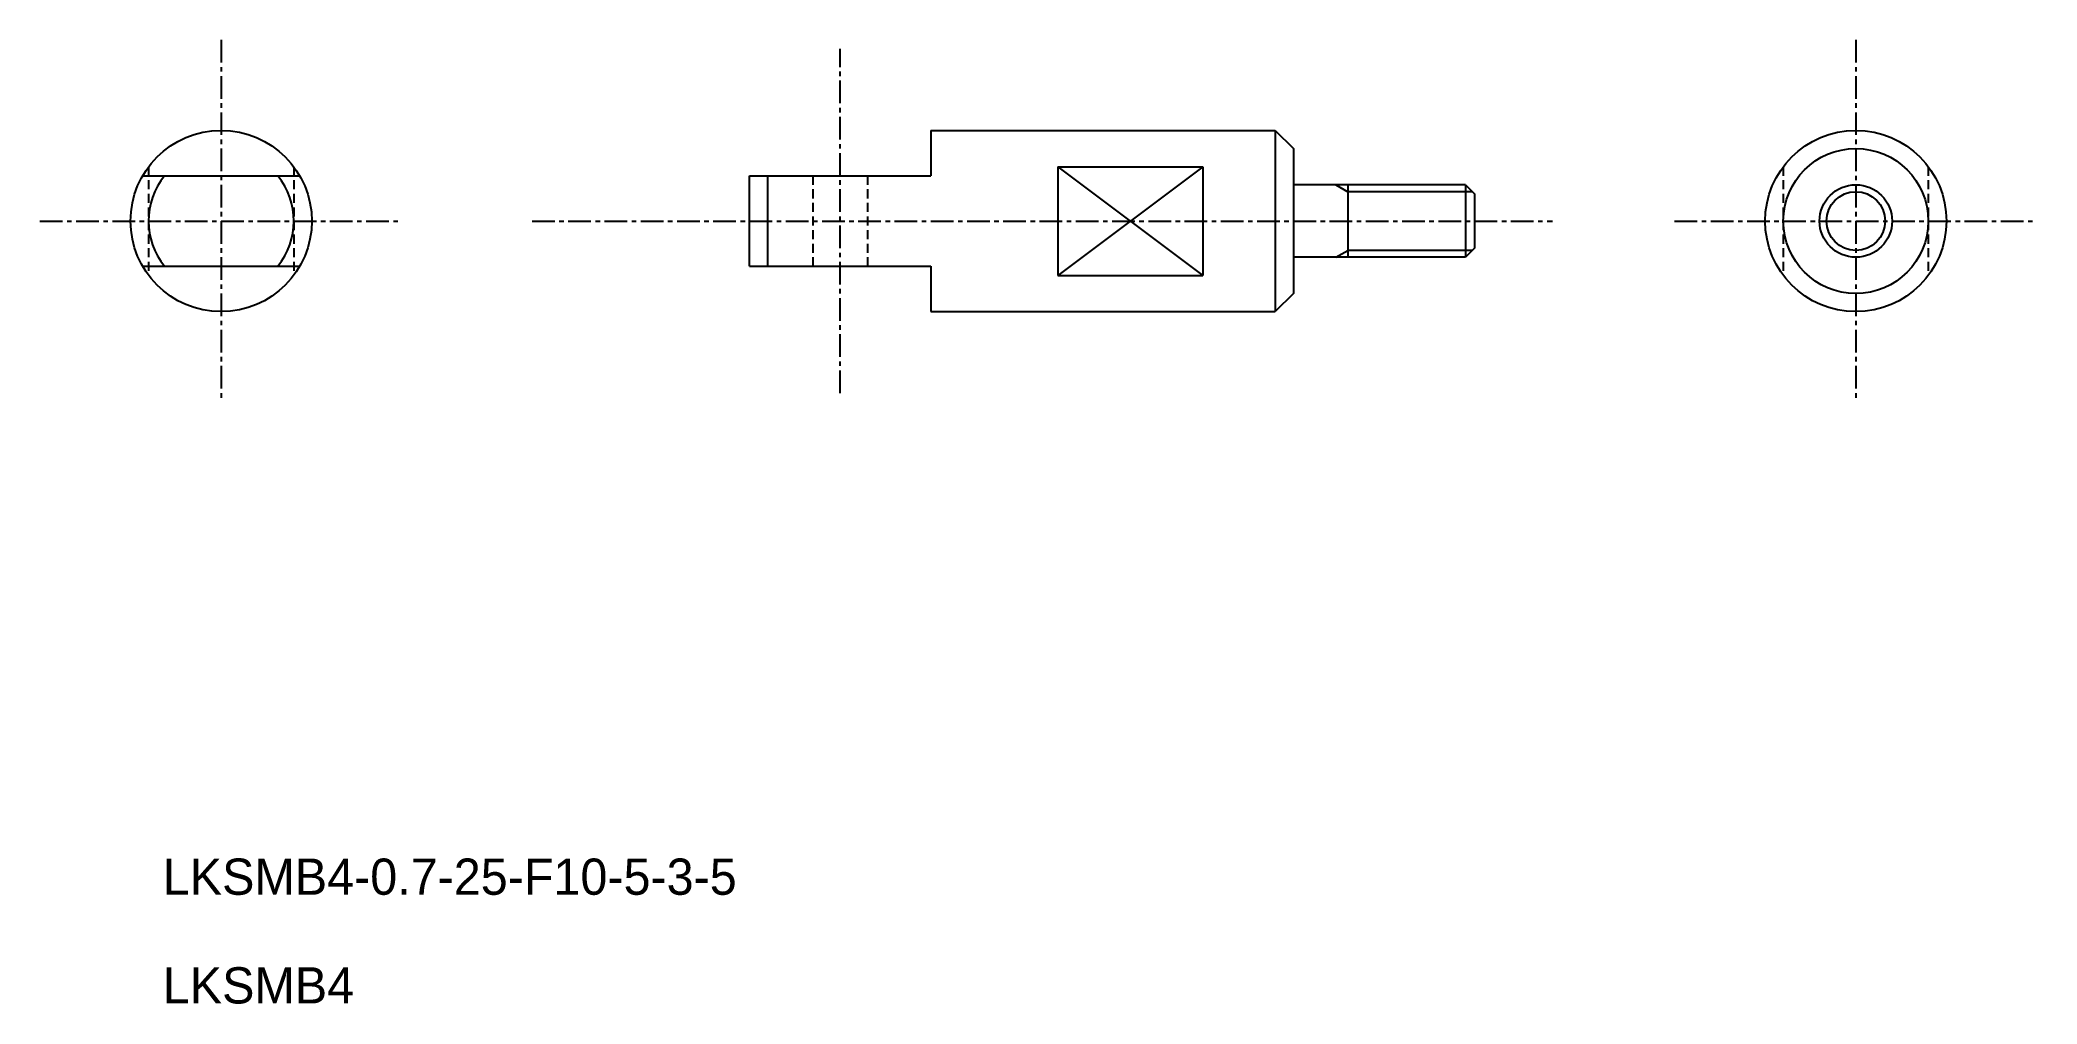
# Model space of a CAD drawing. Extents: x 337 to 447, y 26 to 79.
import ezdxf

# ---------------------------------------------------------------- set-up
doc = ezdxf.new("R2010")
doc.units = 0
doc.linetypes.add('CENTER', pattern=[2, 1.25, -0.25, 0.25, -0.25])
doc.linetypes.add('DASHED', pattern=[0.75, 0.5, -0.25])
doc.layers.get('0').update_dxf_attribs({"linetype": 'CONTINUOUS'})
doc.layers.add('CENTER', color=1, linetype='CENTER')

msp = doc.modelspace()

# ---------------------------------------------------------------- linework, layer by layer
at = {"color": 7, "linetype": 'CONTINUOUS'}
for p, q in [((385.86, 74.27), (404.86, 74.27)), ((385.86, 74.27), (385.86, 71.77)), ((404.86, 74.27), (404.86, 64.27)), ((404.86, 74.27), (405.86, 73.27)), ((405.86, 73.27), (405.86, 65.27)), ((342.38, 71.77), (351.04, 71.77)), ((375.86, 71.77), (385.86, 71.77)), ((375.86, 66.77), (375.86, 71.77)), ((376.86, 66.77), (376.86, 71.77)), ((392.86, 72.27), (400.86, 72.27)), ((392.86, 72.27), (400.86, 66.27)), ((400.86, 72.27), (392.86, 66.27)), ((392.86, 72.27), (392.86, 66.27)), ((400.86, 72.27), (400.86, 66.27)), ((415.36, 71.27), (405.86, 71.27)), ((408.86, 71.27), (408.86, 67.27)), ((415.36, 71.27), (415.36, 67.27)), ((415.36, 71.27), (415.86, 70.77)), ((415.86, 70.77), (415.86, 67.77)), ((415.36, 67.27), (405.86, 67.27)), ((415.86, 67.77), (415.36, 67.27)), ((342.38, 66.77), (351.04, 66.77)), ((375.86, 66.77), (385.86, 66.77)), ((385.86, 66.77), (385.86, 64.27)), ((392.86, 66.27), (400.86, 66.27)), ((405.86, 65.27), (404.86, 64.27)), ((385.86, 64.27), (404.86, 64.27))]:
    msp.add_line(p, q, dxfattribs=at)
at = {"color": 3, "linetype": 'DASHED'}
for p, q in [((342.71, 72.27), (342.71, 66.27)), ((350.71, 72.27), (350.71, 66.27)), ((379.36, 66.77), (379.36, 71.77)), ((382.36, 71.77), (382.36, 66.77)), ((432.89, 72.27), (432.89, 66.27)), ((440.89, 72.27), (440.89, 66.27))]:
    msp.add_line(p, q, dxfattribs=at)
at = {"color": 3, "linetype": 'CONTINUOUS'}
for p, q in [((408.2, 71.27), (408.86, 70.89)), ((415.74, 70.89), (408.86, 70.89)), ((408.2, 67.27), (408.86, 67.65)), ((415.74, 67.65), (408.86, 67.65))]:
    msp.add_line(p, q, dxfattribs=at)
at = {"color": 7, "linetype": 'CONTINUOUS'}
for centre, radius in [((346.71, 69.27), 5), ((436.89, 69.27), 5), ((436.89, 69.27), 4), ((436.89, 69.27), 2)]:
    msp.add_circle(centre, radius, dxfattribs=at)
at = {"color": 3, "linetype": 'CONTINUOUS'}
msp.add_circle((436.89, 69.27), 1.62, dxfattribs=at)
at = {"color": 7, "linetype": 'CONTINUOUS'}
for start, end in [(141.3178, 218.6822), (321.3178, 38.6822)]:
    msp.add_arc((346.71, 69.27), 4, start, end, dxfattribs=at)
at = {"layer": 'CENTER', "color": 1, "linetype": 'CENTER'}
for p, q in [((346.71, 79.27), (346.71, 59.27)), ((380.86, 59.77), (380.86, 78.77)), ((436.89, 79.27), (436.89, 59.27)), ((336.71, 69.27), (356.71, 69.27)), ((363.86, 69.27), (420.16, 69.27)), ((426.89, 69.27), (446.89, 69.27))]:
    msp.add_line(p, q, dxfattribs=at)

# ---------------------------------------------------------------- texts
at = {"color": 7, "linetype": 'CONTINUOUS'}
for s, p in [('LKSMB4-0.7-25-F10-5-3-5', (343.49, 32.08)), ('LKSMB4', (343.49, 26.08))]:
    msp.add_text(s, height=2, dxfattribs=at).set_placement(p)

doc.saveas('drawing.dxf')
